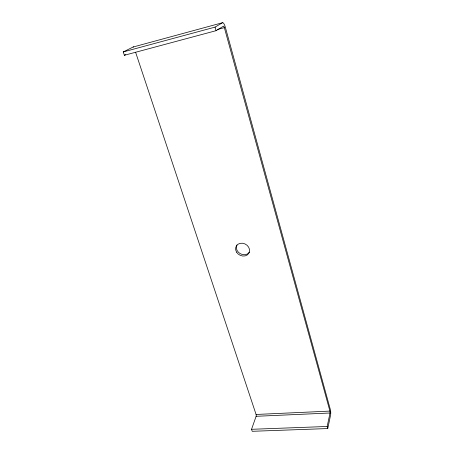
<?xml version="1.0" encoding="UTF-8"?>
<svg xmlns="http://www.w3.org/2000/svg" width="454" height="454" viewBox="0 0 454 454"><rect width="100%" height="100%" fill="white"/><g stroke="black" fill="none" stroke-linecap="round" stroke-linejoin="round"><path stroke-width="0.68" d="M327.765 428.559L330.591 415.058A4.063 0.97 85.7 0 0 330.296 409.36L225.292 27.064A5.391 1.589 76.2 0 0 222.454 22.74L133.113 47.023L123.244 51.938L124.379 55.275L216.076 30.685L223.408 26.207A1.799 0.528 76.2 0 1 224.355 27.643L329.927 411.097A1.356 0.323 85.7 0 1 330.024 413.004L327.181 426.476L327.765 428.559L252.225 431.3L251.544 429.302L256.118 416.301A1.3 0.437 87.2 0 0 256.084 414.468L135.587 52.221M123.244 51.938L215.071 27.109L222.454 22.74M124.379 55.275L125.605 54.645M217.511 29.482L224.355 27.643M256.084 414.468L329.927 411.097M256.118 416.301L330.024 413.004M251.544 429.302L327.181 426.476M215.071 27.109L216.076 30.685M133.113 47.023A5.119 2.105 73.4 0 1 133.663 46.938M249.405 252.169A7.213 6.163 29 0 1 240.206 253.633A7.213 6.163 29 0 1 236.92 244.978M236.568 252.152A7.241 6.174 29 0 0 248.696 253.502A7.241 6.174 29 0 0 242.493 243.236A7.241 6.174 29 0 0 236.568 252.152"/></g></svg>
